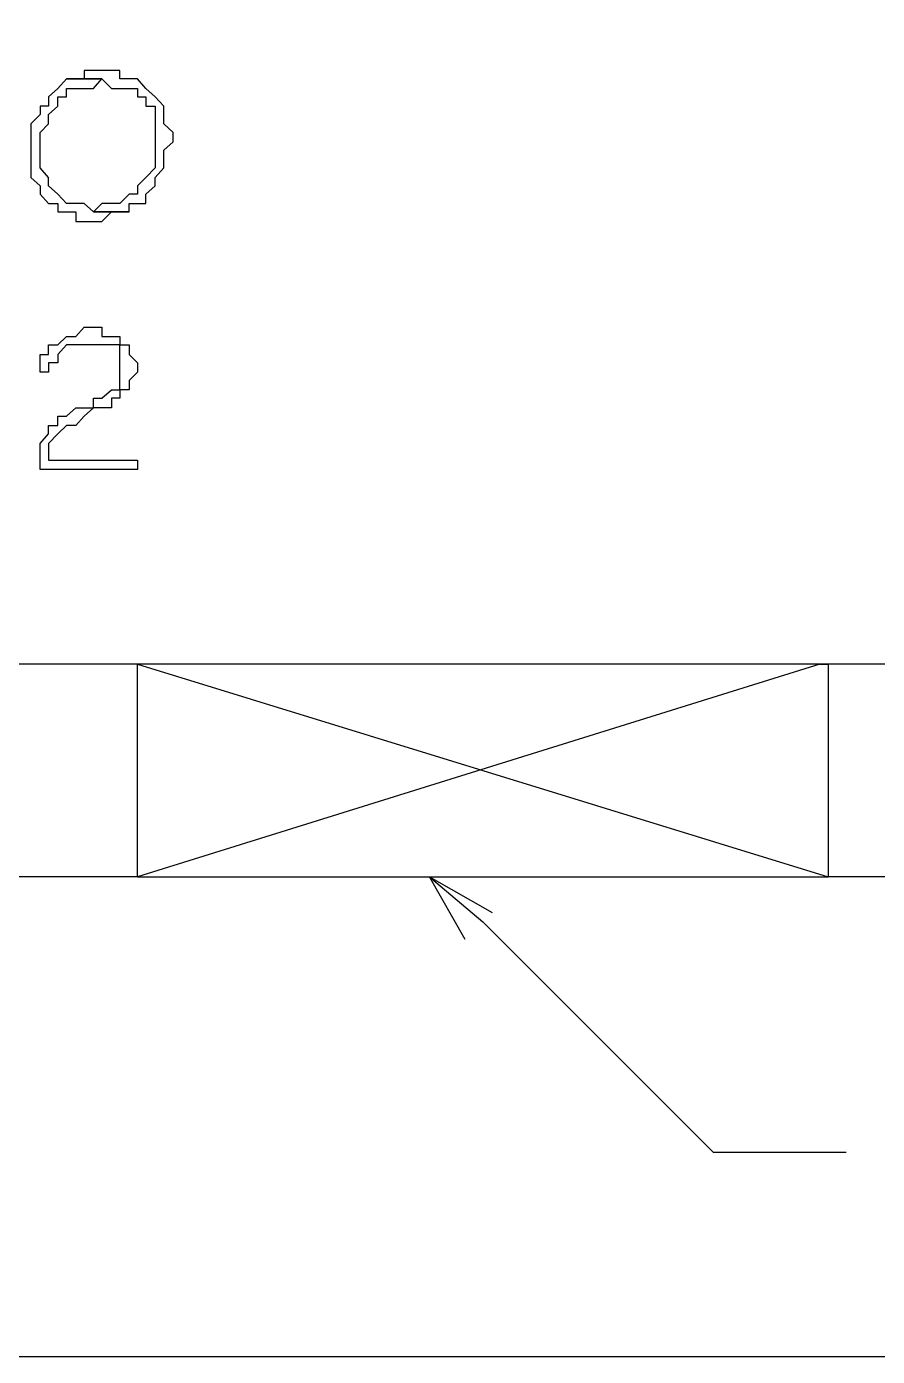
# Model space of a CAD drawing. Header units: millimetres. Extents: x -518.8 to -461.2, y 3.5 to 44.2.
# Drawn here: x -470.112 to -469.501, y 22.796 to 23.751 of the extents above; entities that cross this region are included whole.
import ezdxf

# ---------------------------------------------------------------- set-up
doc = ezdxf.new("R2010")
doc.units = ezdxf.units.MM
doc.header["$MEASUREMENT"] = 0
for name, color, linetype in [('10', 10, 'Continuous'), ('16', 16, 'Continuous'), ('5', 5, 'Continuous'), ('6', 6, 'Continuous'), ('8', 8, 'Continuous'), ('MYSOLIDS', 7, 'Continuous')]:
    doc.layers.add(name, color=color, linetype=linetype)

msp = doc.modelspace()

# ---------------------------------------------------------------- linework, layer by layer
at = {"layer": '10'}
for points in [[(-468.5301, 25.49544), (-468.5301, 23.29319), (-469.54213, 23.29319)], [(-470.03235, 23.14056), (-470.03235, 23.29319)], [(-469.54213, 23.29319), (-469.53611, 23.29319), (-469.53611, 23.14056)], [(-468.38348, 23.14056), (-469.53611, 23.14056)]]:
    msp.add_lwpolyline(points, dxfattribs=at)
at = {"layer": '16'}
for points in [[(-469.79701, 23.09544), (-469.82258, 23.14056), (-469.77746, 23.11499)], [(-469.82258, 23.14056), (-469.78423, 23.10823), (-469.61882, 22.94281), (-469.52333, 22.94281)]]:
    msp.add_lwpolyline(points, dxfattribs=at)
at = {"layer": '5'}
for points in [[(-470.03235, 23.29319), (-471.03837, 23.29319)], [(-470.03235, 23.14056), (-471.03837, 23.14056)]]:
    msp.add_lwpolyline(points, dxfattribs=at)
at = {"layer": '6'}
for points in [[(-469.54213, 23.29319), (-470.03235, 23.14056)], [(-470.03235, 23.29319), (-469.53611, 23.14056)], [(-469.53611, 23.29319), (-470.03235, 23.29319)], [(-470.03235, 23.14056), (-469.53611, 23.14056)]]:
    msp.add_lwpolyline(points, dxfattribs=at)
at = {"layer": '8'}
msp.add_lwpolyline([(-472.59175, 22.7962), (-468.47897, 22.7962)], dxfattribs=at)
at = {"layer": 'MYSOLIDS'}
for points in [[(-470.05792, 23.7195), (-470.05792, 23.7195), (-470.06393, 23.7195), (-470.0707, 23.7195), (-470.0707, 23.71349), (-470.07671, 23.71349), (-470.08348, 23.71349), (-470.08348, 23.71349), (-470.05792, 23.71349), (-470.05792, 23.71349), (-470.05115, 23.70672), (-470.04513, 23.70672), (-470.04513, 23.70672), (-470.03837, 23.70672), (-470.03235, 23.70672), (-470.03235, 23.70071), (-470.02634, 23.70071), (-470.02634, 23.70071), (-470.02634, 23.69394), (-470.01957, 23.69394), (-470.01957, 23.68793), (-470.01957, 23.68116), (-470.01957, 23.68116), (-470.01957, 23.67514), (-470.01957, 23.66838), (-470.01957, 23.66838), (-470.01957, 23.66236), (-470.01957, 23.66236), (-470.01957, 23.65559), (-470.01957, 23.64958), (-470.02634, 23.64281), (-470.02634, 23.64281), (-470.02634, 23.64281), (-470.03235, 23.6368), (-470.03235, 23.63078), (-470.03837, 23.63078), (-470.03837, 23.63078), (-470.04513, 23.62402), (-470.04513, 23.62402), (-470.05115, 23.62402), (-470.05792, 23.62402), (-470.05792, 23.62402), (-470.06393, 23.618), (-470.03837, 23.618), (-470.03837, 23.62402), (-470.03235, 23.62402), (-470.02634, 23.62402), (-470.02634, 23.63078), (-470.02634, 23.63078), (-470.01957, 23.6368), (-470.01957, 23.6368), (-470.01957, 23.64281), (-470.01355, 23.64958), (-470.01355, 23.64958), (-470.01355, 23.64958), (-470.01355, 23.65559), (-470.01355, 23.66236), (-470.00679, 23.66838), (-470.00679, 23.66838), (-470.00679, 23.66838), (-470.00679, 23.67514), (-470.01355, 23.68116), (-470.01355, 23.68793), (-470.01355, 23.68793), (-470.01355, 23.69394), (-470.01957, 23.70071), (-470.01957, 23.70071), (-470.02634, 23.70672), (-470.02634, 23.70672), (-470.02634, 23.70672), (-470.03235, 23.71349), (-470.03235, 23.71349), (-470.03837, 23.71349), (-470.04513, 23.71349), (-470.04513, 23.7195), (-470.05115, 23.7195), (-470.05792, 23.7195), (-470.05792, 23.7195)], [(-470.08348, 23.71349), (-470.08949, 23.70672), (-470.08949, 23.70672), (-470.09626, 23.70071), (-470.09626, 23.70071), (-470.09626, 23.69394), (-470.10228, 23.69394), (-470.10228, 23.68793), (-470.10228, 23.68793), (-470.10904, 23.68116), (-470.10904, 23.67514), (-470.10904, 23.67514), (-470.10904, 23.66838), (-470.10904, 23.66236), (-470.10904, 23.66236), (-470.10904, 23.65559), (-470.10904, 23.64958), (-470.10904, 23.64281), (-470.10904, 23.64281), (-470.10228, 23.6368), (-470.10228, 23.63078), (-470.10228, 23.63078), (-470.09626, 23.62402), (-470.09626, 23.62402), (-470.08949, 23.62402), (-470.08949, 23.618), (-470.08348, 23.618), (-470.07671, 23.618), (-470.07671, 23.61123), (-470.0707, 23.61123), (-470.06393, 23.61123), (-470.06393, 23.61123), (-470.05792, 23.61123), (-470.05792, 23.61123), (-470.05115, 23.618), (-470.04513, 23.618), (-470.04513, 23.618), (-470.03837, 23.618), (-470.06393, 23.618), (-470.0707, 23.62402), (-470.0707, 23.62402), (-470.07671, 23.62402), (-470.08348, 23.62402), (-470.08348, 23.62402), (-470.08949, 23.63078), (-470.08949, 23.63078), (-470.08949, 23.63078), (-470.09626, 23.6368), (-470.09626, 23.6368), (-470.09626, 23.64281), (-470.10228, 23.64958), (-470.10228, 23.64958), (-470.10228, 23.65559), (-470.10228, 23.66236), (-470.10228, 23.66236), (-470.10228, 23.66838), (-470.10228, 23.67514), (-470.10228, 23.67514), (-470.09626, 23.68116), (-470.09626, 23.68793), (-470.09626, 23.68793), (-470.08949, 23.69394), (-470.08949, 23.69394), (-470.08949, 23.70071), (-470.08348, 23.70071), (-470.08348, 23.70672), (-470.07671, 23.70672), (-470.0707, 23.70672), (-470.0707, 23.70672), (-470.06393, 23.70672), (-470.05792, 23.71349), (-470.08348, 23.71349), (-470.08348, 23.71349)], [(-470.09626, 23.4398), (-470.03837, 23.4398), (-470.03235, 23.4398), (-470.03235, 23.4398), (-470.03235, 23.4398), (-470.03235, 23.4398), (-470.03235, 23.43304), (-470.03235, 23.43304), (-470.03837, 23.43304), (-470.03837, 23.43304), (-470.09626, 23.43304), (-470.10228, 23.43304), (-470.10228, 23.43304), (-470.10228, 23.43304), (-470.10228, 23.43304), (-470.10228, 23.43304), (-470.10228, 23.43304), (-470.10228, 23.43304), (-470.10228, 23.43304), (-470.10228, 23.4398), (-470.10228, 23.44582), (-470.10228, 23.45183), (-470.10228, 23.45183), (-470.10228, 23.45183), (-470.09626, 23.4586), (-470.09626, 23.46462), (-470.08949, 23.46462), (-470.08949, 23.47138), (-470.08949, 23.47138), (-470.08348, 23.47138), (-470.08348, 23.47138), (-470.07671, 23.4774), (-470.0707, 23.4774), (-470.06393, 23.4774), (-470.06393, 23.48417), (-470.05792, 23.48417), (-470.05792, 23.48417), (-470.05792, 23.48417), (-470.05115, 23.49018), (-470.04513, 23.49018), (-470.04513, 23.49695), (-470.04513, 23.50296), (-470.04513, 23.50296), (-470.04513, 23.50973), (-470.04513, 23.50973), (-470.04513, 23.51574), (-470.04513, 23.52251), (-470.05115, 23.52251), (-470.05115, 23.52251), (-470.05792, 23.52251), (-470.06393, 23.52251), (-470.06393, 23.52251), (-470.0707, 23.52251), (-470.07671, 23.52251), (-470.07671, 23.52251), (-470.08348, 23.52251), (-470.08348, 23.52251), (-470.08949, 23.51574), (-470.08949, 23.51574), (-470.08949, 23.50973), (-470.09626, 23.50973), (-470.09626, 23.50973), (-470.09626, 23.50296), (-470.09626, 23.50296), (-470.10228, 23.50296), (-470.10228, 23.50296), (-470.10228, 23.50296), (-470.10228, 23.50296), (-470.10228, 23.50973), (-470.10228, 23.51574), (-470.09626, 23.51574), (-470.09626, 23.52251), (-470.09626, 23.52251), (-470.08949, 23.52251), (-470.08348, 23.52853), (-470.08348, 23.52853), (-470.08348, 23.52853), (-470.07671, 23.52853), (-470.0707, 23.53529), (-470.06393, 23.53529), (-470.06393, 23.53529), (-470.05792, 23.53529), (-470.05792, 23.52853), (-470.05115, 23.52853), (-470.04513, 23.52853), (-470.04513, 23.52251), (-470.04513, 23.52251), (-470.03837, 23.52251), (-470.03837, 23.51574), (-470.03837, 23.51574), (-470.03235, 23.50973), (-470.03235, 23.50973), (-470.03235, 23.50296), (-470.03837, 23.49695), (-470.03837, 23.49695), (-470.03837, 23.49018), (-470.04513, 23.49018), (-470.04513, 23.48417), (-470.04513, 23.48417), (-470.05115, 23.48417), (-470.05115, 23.4774), (-470.05792, 23.4774), (-470.06393, 23.4774), (-470.0707, 23.47138), (-470.0707, 23.47138), (-470.07671, 23.46462), (-470.07671, 23.46462), (-470.08348, 23.46462), (-470.08949, 23.4586), (-470.08949, 23.4586), (-470.08949, 23.4586), (-470.09626, 23.45183), (-470.09626, 23.44582), (-470.09626, 23.44582), (-470.09626, 23.4398), (-470.09626, 23.4398), (-470.09626, 23.4398), (-470.09626, 23.4398)]]:
    msp.add_lwpolyline(points, dxfattribs=at)

doc.saveas('drawing.dxf')
